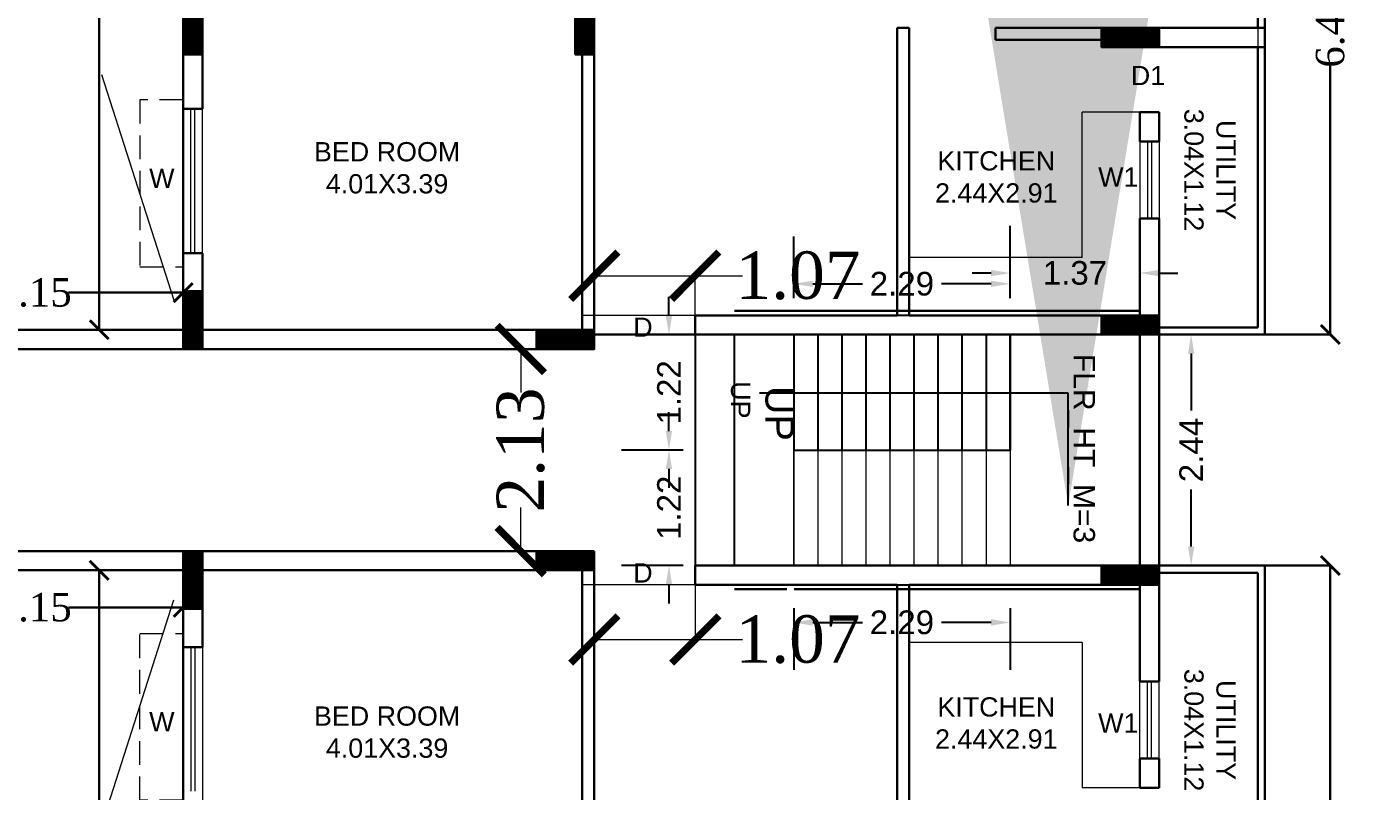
# Model space of a CAD drawing. Header units: metres. Extents: x 0 to 63445, y 32361 to 32804.
# Drawn here: x 63221.19 to 63235.29, y 32593.47 to 32601.55 of the extents above; entities that cross this region are included whole.
import ezdxf

# ---------------------------------------------------------------- set-up
doc = ezdxf.new("R2010")
doc.units = ezdxf.units.M
doc.header["$MEASUREMENT"] = 0
doc.header["$PDMODE"] = 34
doc.header["$PDSIZE"] = -10
for name, pattern in [('CONTINULUS', [0]), ('DASHED', [0.75, 0.5, -0.25]), ('DASHED2', [0.375, 0.25, -0.125])]:
    doc.linetypes.add(name, pattern=pattern)
doc.layers.get('0').update_dxf_attribs({"lineweight": 25})
for name, color, linetype, lineweight in [('BLK_1_FLR_5_BLT_UP_AREA', 14, 'DASHED', 9), ('BLK_1_FLR_5_BLT_UP_AREA_DEDUCT', 41, 'DASHED', 9), ('BLK_1_FLR_5_EXIT_WIDTH_DOOR', 7, 'Continuous', 0), ('BLK_1_FLR_5_EXIT_WIDTH_STAIR', 7, 'Continuous', 0), ('BLK_1_FLR_5_STAIR_2_FLIGHT_2', 7, 'Continuous', 0), ('BLK_1_FLR_5_STAIR_2_LANDING_1', 7, 'Continuous', 0), ('BLK_1_FLR_5_UNITFA', 7, 'Continuous', 0), ('COLUMN', 1, 'Continuous', 30), ('elev', 252, 'Continuous', 20), ('hatch', 251, 'Continuous', 20), ('STEPS', 114, 'Continuous', 20), ('TEXT-2', 65, 'Continuous', 18), ('wall', 7, 'Continuous', 30), ('window', 154, 'Continuous', 9)]:
    doc.layers.add(name, color=color, linetype=linetype, lineweight=lineweight)
doc.layers.add('BLK_1_FLR_5_STAIR_2', color=7, linetype='Continuous', true_color=0xffffff, plot=False)
doc.layers.add('BLK_1_FLR_5_STAIR_2_FLIGHT_1', color=7, linetype='Continuous', true_color=0xffffff, plot=False)
doc.layers.add('text', color=65, linetype='Continuous')
doc.styles.add('AutoDCRFont', font='arial.ttf')
doc.styles.add('PreDCRFont', font='arial.ttf', dxfattribs={"height": 0.25})
doc.styles.add('small int', font='arial.ttf', dxfattribs={"height": 18})
doc.styles.get("Standard").update_dxf_attribs({"font": 'arial.ttf', "height": 0.4})
doc.styles.add('style2', font='arial.ttf', dxfattribs={"height": 0.25})
doc.styles.add('TNR', font='times.ttf', dxfattribs={"height": 0.5})
doc.dimstyles.new('ARCHANA', dxfattribs={"dimscale": 0, "dimtxt": 0.5, "dimasz": 0.5, "dimexe": 0, "dimexo": 0, "dimgap": 0, "dimtad": 0, "dimzin": 0, "dimdsep": 46, "dimtxsty": 'TNR', "dimblk": 'ARCHTICK', "dimcen": 0.09, "dimclrd": 36, "dimclre": 36, "dimclrt": 7, "dimadec": 0, "dimazin": 0, "dimtfac": 1, "dimtofl": 0, "dimtmove": 0, "dimatfit": 3, "dimldrblk": 'ARCHTICK', "dimfxl": 1, "dimfrac": 2, "dimtolj": 1, "dimtzin": 0, "dimlwd": -1, "dimlwe": -1, "dimarcsym": 0})
doc.dimstyles.new('Copy of Standard2', dxfattribs={"dimtxt": 0.25, "dimasz": 0.2, "dimexe": 0.5, "dimexo": 0.3, "dimgap": 0.09, "dimtad": 0, "dimtoh": 1, "dimzin": 0, "dimdsep": 46, "dimtxsty": 'PreDCRFont', "dimcen": 0.025, "dimdle": 0.1, "dimadec": 0, "dimazin": 0, "dimtfac": 1, "dimtofl": 0, "dimtmove": 2, "dimatfit": 3, "dimfxl": 0.18, "dimtolj": 1, "dimtzin": 0, "dimarcsym": 0})
doc.dimstyles.new('STD', dxfattribs={"dimtxt": 10, "dimasz": 10, "dimexe": 0, "dimexo": 0, "dimgap": 0.09, "dimtad": 0, "dimdec": 0, "dimzin": 0, "dimdsep": 46, "dimlunit": 4, "dimtxsty": 'small int', "dimcen": 0.09, "dimclrd": 75, "dimclre": 75, "dimadec": 0, "dimazin": 0, "dimtfac": 1, "dimtdec": 0, "dimtofl": 0, "dimtmove": 0, "dimatfit": 3, "dimfxl": 1, "dimtolj": 1, "dimtzin": 0, "dimarcsym": 0})

# ---------------------------------------------------------------- blocks, each defined once
blk = doc.blocks.new('*D439')
at = {"layer": 'BLK_1_FLR_5_STAIR_2_FLIGHT_1', "color": 0, "linetype": 'Continuous', "lineweight": -2, "transparency": 16777216}
for p, q in [((63229.296, 32598.682), (63229.296, 32599.332)), ((63231.582, 32598.682), (63231.582, 32599.332)), ((63229.496, 32598.832), (63230.022, 32598.832)), ((63231.382, 32598.832), (63230.856, 32598.832))]:
    blk.add_line(p, q, dxfattribs=at)
at = {"layer": 'BLK_1_FLR_5_STAIR_2_FLIGHT_1', "color": 0, "linetype": 'Continuous', "transparency": 16777216}
for points in [[(63229.496, 32598.865), (63229.496, 32598.799), (63229.296, 32598.832)], [(63231.382, 32598.865), (63231.382, 32598.799), (63231.582, 32598.832)]]:
    blk.add_solid(points, dxfattribs=at)
at = {"layer": 'Defpoints', "color": 0, "linetype": 'Continuous', "transparency": 16777216}
for p in [(63229.296, 32598.832), (63229.296, 32598.296), (63231.582, 32598.296)]:
    blk.add_point(p, dxfattribs=at)
at = {"layer": 'BLK_1_FLR_5_STAIR_2_FLIGHT_1', "color": 0, "linetype": 'Continuous', "transparency": 16777216, "insert": (63230.439, 32598.832), "char_height": 0.25, "attachment_point": 5, "style": 'PreDCRFont'}
blk.add_mtext('\\A1;2.29', dxfattribs=at)
blk = doc.blocks.new('*D440')
at = {"layer": 'BLK_1_FLR_5_STAIR_2_FLIGHT_1', "color": 0, "linetype": 'Continuous', "lineweight": -2, "transparency": 16777216}
for p, q in [((63227.977, 32598.496), (63227.977, 32598.696)), ((63228.127, 32598.296), (63227.477, 32598.296)), ((63228.127, 32597.077), (63227.477, 32597.077)), ((63227.977, 32596.877), (63227.977, 32596.677))]:
    blk.add_line(p, q, dxfattribs=at)
at = {"layer": 'BLK_1_FLR_5_STAIR_2_FLIGHT_1', "color": 0, "linetype": 'Continuous', "transparency": 16777216}
for points in [[(63227.943, 32598.496), (63228.01, 32598.496), (63227.977, 32598.296)], [(63227.943, 32596.877), (63228.01, 32596.877), (63227.977, 32597.077)]]:
    blk.add_solid(points, dxfattribs=at)
at = {"layer": 'Defpoints', "color": 0, "linetype": 'Continuous', "transparency": 16777216}
for p in [(63229.296, 32598.296), (63227.977, 32597.077), (63229.296, 32597.077)]:
    blk.add_point(p, dxfattribs=at)
at = {"layer": 'BLK_1_FLR_5_STAIR_2_FLIGHT_1', "color": 0, "linetype": 'Continuous', "transparency": 16777216, "insert": (63227.977, 32597.686), "char_height": 0.25, "attachment_point": 5, "rotation": 90, "style": 'PreDCRFont'}
blk.add_mtext('\\A1;1.22', dxfattribs=at)
blk = doc.blocks.new('*D441')
at = {"layer": 'BLK_1_FLR_5_STAIR_2_FLIGHT_2', "color": 0, "linetype": 'Continuous', "lineweight": -2, "transparency": 16777216}
for p, q in [((63229.296, 32595.406), (63229.296, 32594.756)), ((63231.582, 32595.406), (63231.582, 32594.756)), ((63229.496, 32595.256), (63230.022, 32595.256)), ((63231.382, 32595.256), (63230.856, 32595.256))]:
    blk.add_line(p, q, dxfattribs=at)
at = {"layer": 'BLK_1_FLR_5_STAIR_2_FLIGHT_2', "color": 0, "linetype": 'Continuous', "transparency": 16777216}
for points in [[(63229.496, 32595.29), (63229.496, 32595.223), (63229.296, 32595.256)], [(63231.382, 32595.29), (63231.382, 32595.223), (63231.582, 32595.256)]]:
    blk.add_solid(points, dxfattribs=at)
at = {"layer": 'Defpoints', "color": 0, "linetype": 'Continuous', "transparency": 16777216}
for p in [(63229.296, 32595.858), (63231.582, 32595.858), (63229.296, 32595.256)]:
    blk.add_point(p, dxfattribs=at)
at = {"layer": 'BLK_1_FLR_5_STAIR_2_FLIGHT_2', "color": 0, "linetype": 'Continuous', "transparency": 16777216, "insert": (63230.439, 32595.256), "char_height": 0.25, "attachment_point": 5, "style": 'PreDCRFont'}
blk.add_mtext('\\A1;2.29', dxfattribs=at)
blk = doc.blocks.new('*D442')
at = {"layer": 'BLK_1_FLR_5_STAIR_2_FLIGHT_2', "color": 0, "linetype": 'Continuous', "lineweight": -2, "transparency": 16777216}
for p, q in [((63227.977, 32597.277), (63227.977, 32597.477)), ((63228.127, 32597.077), (63227.477, 32597.077)), ((63228.127, 32595.858), (63227.477, 32595.858)), ((63227.977, 32595.658), (63227.977, 32595.458))]:
    blk.add_line(p, q, dxfattribs=at)
at = {"layer": 'BLK_1_FLR_5_STAIR_2_FLIGHT_2', "color": 0, "linetype": 'Continuous', "transparency": 16777216}
for points in [[(63227.943, 32597.277), (63228.01, 32597.277), (63227.977, 32597.077)], [(63227.943, 32595.658), (63228.01, 32595.658), (63227.977, 32595.858)]]:
    blk.add_solid(points, dxfattribs=at)
at = {"layer": 'Defpoints', "color": 0, "linetype": 'Continuous', "transparency": 16777216}
for p in [(63229.296, 32597.077), (63227.977, 32595.858), (63228.696, 32595.858)]:
    blk.add_point(p, dxfattribs=at)
at = {"layer": 'BLK_1_FLR_5_STAIR_2_FLIGHT_2', "color": 0, "linetype": 'Continuous', "transparency": 16777216, "insert": (63227.977, 32596.467), "char_height": 0.25, "attachment_point": 5, "rotation": 90, "style": 'PreDCRFont'}
blk.add_mtext('\\A1;1.22', dxfattribs=at)
blk = doc.blocks.new('*D443')
at = {"layer": 'BLK_1_FLR_5_STAIR_2_LANDING_1', "color": 0, "lineweight": -2, "transparency": 16777216}
for p, q in [((63231.582, 32598.796), (63231.582, 32599.446)), ((63232.954, 32598.796), (63232.954, 32599.446)), ((63231.382, 32598.946), (63231.182, 32598.946)), ((63233.154, 32598.946), (63233.354, 32598.946))]:
    blk.add_line(p, q, dxfattribs=at)
at = {"layer": 'BLK_1_FLR_5_STAIR_2_LANDING_1', "color": 0, "transparency": 16777216}
for points in [[(63231.382, 32598.979), (63231.382, 32598.912), (63231.582, 32598.946)], [(63233.154, 32598.979), (63233.154, 32598.912), (63232.954, 32598.946)]]:
    blk.add_solid(points, dxfattribs=at)
at = {"layer": 'Defpoints', "color": 0, "transparency": 16777216}
for p in [(63232.954, 32598.946), (63231.582, 32598.296), (63232.954, 32598.296)]:
    blk.add_point(p, dxfattribs=at)
at = {"layer": 'BLK_1_FLR_5_STAIR_2_LANDING_1', "color": 0, "transparency": 16777216, "insert": (63232.268, 32598.946), "char_height": 0.25, "attachment_point": 5, "style": 'PreDCRFont'}
blk.add_mtext('\\A1;1.37', dxfattribs=at)
blk = doc.blocks.new('*D444')
at = {"layer": 'BLK_1_FLR_5_STAIR_2_LANDING_1', "color": 0, "lineweight": -2, "transparency": 16777216}
for p, q in [((63233.346, 32598.296), (63233.996, 32598.296)), ((63233.496, 32598.096), (63233.496, 32597.493)), ((63233.496, 32596.058), (63233.496, 32596.661)), ((63233.346, 32595.858), (63233.996, 32595.858))]:
    blk.add_line(p, q, dxfattribs=at)
at = {"layer": 'BLK_1_FLR_5_STAIR_2_LANDING_1', "color": 0, "transparency": 16777216}
for points in [[(63233.463, 32598.096), (63233.53, 32598.096), (63233.496, 32598.296)], [(63233.463, 32596.058), (63233.53, 32596.058), (63233.496, 32595.858)]]:
    blk.add_solid(points, dxfattribs=at)
at = {"layer": 'Defpoints', "color": 0, "transparency": 16777216}
for p in [(63232.954, 32598.296), (63232.954, 32595.858), (63233.496, 32595.858)]:
    blk.add_point(p, dxfattribs=at)
at = {"layer": 'BLK_1_FLR_5_STAIR_2_LANDING_1', "color": 0, "transparency": 16777216, "insert": (63233.496, 32597.077), "char_height": 0.25, "attachment_point": 5, "rotation": 90, "style": 'PreDCRFont'}
blk.add_mtext('\\A1;2.44', dxfattribs=at)
blk = doc.blocks.new('A$C7D115503')
at = {"layer": 'COLUMN', "ltscale": 3}
h = blk.add_hatch(dxfattribs=at)
h.set_pattern_fill('ANSI31', color=256, style=0)
h.paths.add_polyline_path([(-14.36, -11.59), (-6.36, -11.59), (-6.36, 12.41), (-14.36, 12.41)])
at = {"layer": 'COLUMN', "ltscale": 0.05}
for p, q in [((-14.36, 12.41), (-6.36, 12.41)), ((-14.36, 12.41), (-14.36, -11.59)), ((-6.36, 12.41), (-6.36, -11.59)), ((-6.36, -11.59), (-14.36, -11.59))]:
    blk.add_line(p, q, dxfattribs=at)
blk = doc.blocks.new('_ArchTick')
at = {"color": 0, "linetype": 'ByBlock', "const_width": 0.15}
blk.add_lwpolyline([(-0.5, -0.5), (0.5, 0.5)], dxfattribs=at)
blk = doc.blocks.new('*D635')
at = {"layer": 'Defpoints', "color": 0, "ltscale": 0.5, "transparency": 16777216}
for p in [(63219.694, 32598.739), (63219.694, 32598.347), (63222.843, 32598.347)]:
    blk.add_point(p, dxfattribs=at)
at = {"layer": 'wall', "color": 36, "ltscale": 0.5, "transparency": 16777216}
for p, q in [((63219.694, 32598.347), (63219.694, 32598.739)), ((63219.694, 32598.739), (63220.904, 32598.739)), ((63222.843, 32598.739), (63221.632, 32598.739)), ((63222.843, 32598.347), (63222.843, 32598.739))]:
    blk.add_line(p, q, dxfattribs=at)
at = {"layer": 'wall', "color": 36, "ltscale": 0.5, "transparency": 16777216, "xscale": 0.2, "yscale": 0.2, "zscale": 0.2, "rotation": 180}
blk.add_blockref('_ArchTick', (63219.694, 32598.739), dxfattribs=at)
at = {"layer": 'wall', "color": 36, "ltscale": 0.5, "transparency": 16777216, "xscale": 0.2, "yscale": 0.2, "zscale": 0.2}
blk.add_blockref('_ArchTick', (63222.843, 32598.739), dxfattribs=at)
at = {"layer": 'wall', "color": 7, "ltscale": 0.5, "transparency": 16777216, "insert": (63221.268, 32598.739), "char_height": 0.5, "attachment_point": 5, "style": 'TNR'}
blk.add_mtext('\\A1;{\\H0.6x;3.15}', dxfattribs=at)
blk = doc.blocks.new('*D636')
at = {"layer": 'Defpoints', "color": 0, "ltscale": 0.5, "transparency": 16777216}
for p in [(63221.955, 32608.186), (63222.843, 32608.186), (63222.843, 32598.347)]:
    blk.add_point(p, dxfattribs=at)
at = {"layer": 'wall', "color": 36, "ltscale": 0.5, "transparency": 16777216}
for p, q in [((63222.843, 32608.186), (63221.955, 32608.186)), ((63221.955, 32608.186), (63221.955, 32603.637)), ((63221.955, 32598.347), (63221.955, 32602.895)), ((63222.843, 32598.347), (63221.955, 32598.347))]:
    blk.add_line(p, q, dxfattribs=at)
at = {"layer": 'wall', "color": 36, "ltscale": 0.5, "transparency": 16777216, "xscale": 0.2, "yscale": 0.2, "zscale": 0.2}
for p, rotation in [((63221.955, 32608.186), 90), ((63221.955, 32598.347), 270)]:
    blk.add_blockref('_ArchTick', p, dxfattribs=dict(at, rotation=rotation))
at = {"layer": 'wall', "color": 7, "ltscale": 0.5, "transparency": 16777216, "insert": (63221.955, 32603.266), "char_height": 0.5, "attachment_point": 5, "rotation": 90, "style": 'TNR'}
blk.add_mtext('\\A1;{\\H0.6x;9.84}', dxfattribs=at)
blk = doc.blocks.new('*D593')
at = {"layer": 'Defpoints', "color": 0, "ltscale": 0.5, "transparency": 16777216}
for p in [(63234.251, 32604.727), (63234.967, 32604.727), (63234.251, 32598.296)]:
    blk.add_point(p, dxfattribs=at)
at = {"layer": 'wall', "color": 36, "ltscale": 0.5, "transparency": 16777216}
for p, q in [((63234.251, 32604.727), (63234.967, 32604.727)), ((63234.967, 32604.727), (63234.967, 32601.871)), ((63234.967, 32598.296), (63234.967, 32601.152)), ((63234.251, 32598.296), (63234.967, 32598.296))]:
    blk.add_line(p, q, dxfattribs=at)
at = {"layer": 'wall', "color": 36, "ltscale": 0.5, "transparency": 16777216, "xscale": 0.2, "yscale": 0.2, "zscale": 0.2}
for p, rotation in [((63234.967, 32604.727), 90), ((63234.967, 32598.296), 270)]:
    blk.add_blockref('_ArchTick', p, dxfattribs=dict(at, rotation=rotation))
at = {"layer": 'wall', "color": 7, "ltscale": 0.5, "transparency": 16777216, "insert": (63234.967, 32601.511), "char_height": 0.5, "attachment_point": 5, "rotation": 90, "style": 'TNR'}
blk.add_mtext('\\A1;{\\H0.6x;6.43}', dxfattribs=at)
blk = doc.blocks.new('*D613')
at = {"layer": 'Defpoints', "color": 0, "ltscale": 0.5, "transparency": 16777216}
for p in [(63219.694, 32595.807), (63222.843, 32595.807), (63219.694, 32595.415)]:
    blk.add_point(p, dxfattribs=at)
at = {"layer": 'wall', "color": 36, "ltscale": 0.5, "transparency": 16777216}
for p, q in [((63219.694, 32595.807), (63219.694, 32595.415)), ((63222.843, 32595.807), (63222.843, 32595.415)), ((63219.694, 32595.415), (63220.904, 32595.415)), ((63222.843, 32595.415), (63221.632, 32595.415))]:
    blk.add_line(p, q, dxfattribs=at)
at = {"layer": 'wall', "color": 36, "ltscale": 0.5, "transparency": 16777216, "xscale": 0.2, "yscale": 0.2, "zscale": 0.2, "rotation": 180}
blk.add_blockref('_ArchTick', (63219.694, 32595.415), dxfattribs=at)
at = {"layer": 'wall', "color": 36, "ltscale": 0.5, "transparency": 16777216, "xscale": 0.2, "yscale": 0.2, "zscale": 0.2}
blk.add_blockref('_ArchTick', (63222.843, 32595.415), dxfattribs=at)
at = {"layer": 'wall', "color": 7, "ltscale": 0.5, "transparency": 16777216, "insert": (63221.268, 32595.415), "char_height": 0.5, "attachment_point": 5, "style": 'TNR'}
blk.add_mtext('\\A1;{\\H0.6x;3.15}', dxfattribs=at)
blk = doc.blocks.new('*D614')
at = {"layer": 'Defpoints', "color": 0, "ltscale": 0.5, "transparency": 16777216}
for p in [(63222.843, 32595.807), (63221.955, 32585.968), (63222.843, 32585.968)]:
    blk.add_point(p, dxfattribs=at)
at = {"layer": 'wall', "color": 36, "ltscale": 0.5, "transparency": 16777216}
for p, q in [((63222.843, 32595.807), (63221.955, 32595.807)), ((63221.955, 32595.807), (63221.955, 32591.259)), ((63221.955, 32585.968), (63221.955, 32590.516)), ((63222.843, 32585.968), (63221.955, 32585.968))]:
    blk.add_line(p, q, dxfattribs=at)
at = {"layer": 'wall', "color": 36, "ltscale": 0.5, "transparency": 16777216, "xscale": 0.2, "yscale": 0.2, "zscale": 0.2}
for p, rotation in [((63221.955, 32595.807), 90), ((63221.955, 32585.968), 270)]:
    blk.add_blockref('_ArchTick', p, dxfattribs=dict(at, rotation=rotation))
at = {"layer": 'wall', "color": 7, "ltscale": 0.5, "transparency": 16777216, "insert": (63221.955, 32590.887), "char_height": 0.5, "attachment_point": 5, "rotation": 90, "style": 'TNR'}
blk.add_mtext('\\A1;{\\H0.6x;9.84}', dxfattribs=at)
blk = doc.blocks.new('*D616')
at = {"layer": 'Defpoints', "color": 0, "ltscale": 0.5, "transparency": 16777216}
for p in [(63234.251, 32595.858), (63234.251, 32589.427), (63234.967, 32589.427)]:
    blk.add_point(p, dxfattribs=at)
at = {"layer": 'wall', "color": 36, "ltscale": 0.5, "transparency": 16777216}
for p, q in [((63234.251, 32595.858), (63234.967, 32595.858)), ((63234.967, 32595.858), (63234.967, 32593.002)), ((63234.967, 32589.427), (63234.967, 32592.283)), ((63234.251, 32589.427), (63234.967, 32589.427))]:
    blk.add_line(p, q, dxfattribs=at)
at = {"layer": 'wall', "color": 36, "ltscale": 0.5, "transparency": 16777216, "xscale": 0.2, "yscale": 0.2, "zscale": 0.2}
for p, rotation in [((63234.967, 32595.858), 90), ((63234.967, 32589.427), 270)]:
    blk.add_blockref('_ArchTick', p, dxfattribs=dict(at, rotation=rotation))
at = {"layer": 'wall', "color": 7, "ltscale": 0.5, "transparency": 16777216, "insert": (63234.967, 32592.642), "char_height": 0.5, "attachment_point": 5, "rotation": 90, "style": 'TNR'}
blk.add_mtext('\\A1;{\\H0.6x;6.43}', dxfattribs=at)
blk = doc.blocks.new('*D965')
at = {"layer": 'BLK_1_FLR_5_EXIT_WIDTH_STAIR', "color": 36, "ltscale": 0.5, "transparency": 16777216}
for p, q in [((63225.75, 32598.144), (63226.41, 32598.144)), ((63226.41, 32598.144), (63226.41, 32597.684)), ((63226.41, 32596.01), (63226.41, 32596.469)), ((63225.75, 32596.01), (63226.41, 32596.01))]:
    blk.add_line(p, q, dxfattribs=at)
at = {"layer": 'Defpoints', "color": 0, "ltscale": 0.5, "transparency": 16777216}
for p in [(63225.75, 32598.144), (63226.41, 32598.144), (63225.75, 32596.01)]:
    blk.add_point(p, dxfattribs=at)
at = {"layer": 'BLK_1_FLR_5_EXIT_WIDTH_STAIR', "color": 36, "ltscale": 0.5, "transparency": 16777216, "xscale": 0.5, "yscale": 0.5, "zscale": 0.5}
for p, rotation in [((63226.41, 32598.144), 90), ((63226.41, 32596.01), 270)]:
    blk.add_blockref('_ArchTick', p, dxfattribs=dict(at, rotation=rotation))
at = {"layer": 'BLK_1_FLR_5_EXIT_WIDTH_STAIR', "color": 7, "ltscale": 0.5, "transparency": 16777216, "insert": (63226.41, 32597.077), "char_height": 0.5, "attachment_point": 5, "rotation": 90, "style": 'TNR'}
blk.add_mtext('\\A1;2.13', dxfattribs=at)
blk = doc.blocks.new('*D1035')
at = {"layer": 'BLK_1_FLR_5_EXIT_WIDTH_DOOR', "color": 36, "ltscale": 0.5, "transparency": 16777216}
for p, q in [((63227.188, 32598.144), (63227.188, 32598.918)), ((63227.188, 32598.918), (63228.255, 32598.918)), ((63228.255, 32598.144), (63228.255, 32598.918)), ((63228.255, 32598.918), (63228.755, 32598.918))]:
    blk.add_line(p, q, dxfattribs=at)
at = {"layer": 'Defpoints', "color": 0, "ltscale": 0.5, "transparency": 16777216}
for p in [(63228.255, 32598.918), (63227.188, 32598.144), (63228.255, 32598.144)]:
    blk.add_point(p, dxfattribs=at)
at = {"layer": 'BLK_1_FLR_5_EXIT_WIDTH_DOOR', "color": 36, "ltscale": 0.5, "transparency": 16777216, "xscale": 0.5, "yscale": 0.5, "zscale": 0.5, "rotation": 180}
blk.add_blockref('_ArchTick', (63227.188, 32598.918), dxfattribs=at)
at = {"layer": 'BLK_1_FLR_5_EXIT_WIDTH_DOOR', "color": 36, "ltscale": 0.5, "transparency": 16777216, "xscale": 0.5, "yscale": 0.5, "zscale": 0.5}
blk.add_blockref('_ArchTick', (63228.255, 32598.918), dxfattribs=at)
at = {"layer": 'BLK_1_FLR_5_EXIT_WIDTH_DOOR', "color": 7, "ltscale": 0.5, "transparency": 16777216, "insert": (63229.341, 32598.918), "char_height": 0.5, "attachment_point": 5, "style": 'TNR'}
blk.add_mtext('\\A1;1.07', dxfattribs=at)
blk = doc.blocks.new('*D1036')
at = {"layer": 'BLK_1_FLR_5_EXIT_WIDTH_DOOR', "color": 36, "ltscale": 0.5, "transparency": 16777216}
for p, q in [((63227.188, 32596.01), (63227.188, 32595.076)), ((63228.255, 32596.01), (63228.255, 32595.076)), ((63227.188, 32595.076), (63228.255, 32595.076)), ((63228.255, 32595.076), (63228.755, 32595.076))]:
    blk.add_line(p, q, dxfattribs=at)
at = {"layer": 'Defpoints', "color": 0, "ltscale": 0.5, "transparency": 16777216}
for p in [(63227.188, 32596.01), (63228.255, 32596.01), (63228.255, 32595.076)]:
    blk.add_point(p, dxfattribs=at)
at = {"layer": 'BLK_1_FLR_5_EXIT_WIDTH_DOOR', "color": 36, "ltscale": 0.5, "transparency": 16777216, "xscale": 0.5, "yscale": 0.5, "zscale": 0.5, "rotation": 180}
blk.add_blockref('_ArchTick', (63227.188, 32595.076), dxfattribs=at)
at = {"layer": 'BLK_1_FLR_5_EXIT_WIDTH_DOOR', "color": 36, "ltscale": 0.5, "transparency": 16777216, "xscale": 0.5, "yscale": 0.5, "zscale": 0.5}
blk.add_blockref('_ArchTick', (63228.255, 32595.076), dxfattribs=at)
at = {"layer": 'BLK_1_FLR_5_EXIT_WIDTH_DOOR', "color": 7, "ltscale": 0.5, "transparency": 16777216, "insert": (63229.341, 32595.076), "char_height": 0.5, "attachment_point": 5, "style": 'TNR'}
blk.add_mtext('\\A1;1.07', dxfattribs=at)

msp = doc.modelspace()

# ---------------------------------------------------------------- linework, layer by layer
at = {"layer": 'BLK_1_FLR_5_BLT_UP_AREA', "color": 14, "linetype": 'CONTINULUS', "ltscale": 0.05}
msp.add_lwpolyline([(63170.8973, 32585.9681), (63233.1569, 32585.9681), (63233.1569, 32587.5769), (63233.7665, 32587.5769), (63233.7665, 32589.4269), (63234.2761, 32589.4269), (63234.2761, 32595.8576), (63233.1569, 32595.8576), (63233.1569, 32598.2961), (63234.2761, 32598.2961), (63234.2761, 32604.7267), (63233.7665, 32604.7267), (63233.7665, 32606.5767), (63233.1569, 32606.5767), (63233.1569, 32608.1855), (63170.8973, 32608.1855)], dxfattribs=at)
at = {"layer": 'BLK_1_FLR_5_BLT_UP_AREA_DEDUCT', "color": 14, "linetype": 'Continuous'}
for points in [[(63222.8426, 32598.3469), (63219.694, 32598.3469), (63219.694, 32608.1855), (63222.8426, 32608.1855)], [(63222.8426, 32585.9681), (63219.694, 32585.9692), (63219.694, 32595.8068), (63222.8426, 32595.8068)]]:
    msp.add_lwpolyline(points, close=True, dxfattribs=at)
at = {"layer": 'BLK_1_FLR_5_STAIR_2'}
msp.add_lwpolyline([(63228.2545, 32598.4993), (63228.2545, 32595.6544), (63233.1569, 32595.6544), (63233.1569, 32598.4993)], close=True, dxfattribs=at)
at = {"layer": 'BLK_1_FLR_5_STAIR_2_FLIGHT_1', "color": 3}
for p, q in [((63229.296, 32598.2961), (63229.296, 32597.0768)), ((63229.55, 32598.2961), (63229.55, 32597.0768)), ((63229.804, 32598.2961), (63229.804, 32597.0768)), ((63230.058, 32598.2961), (63230.058, 32597.0768)), ((63230.312, 32598.2961), (63230.312, 32597.0768)), ((63230.566, 32598.2961), (63230.566, 32597.0768)), ((63230.82, 32598.2961), (63230.82, 32597.0768)), ((63231.074, 32598.2961), (63231.074, 32597.0768)), ((63231.328, 32598.2961), (63231.328, 32597.0768)), ((63231.582, 32598.2961), (63231.582, 32597.0768))]:
    msp.add_line(p, q, dxfattribs=at)
at = {"layer": 'BLK_1_FLR_5_STAIR_2_FLIGHT_1'}
msp.add_lwpolyline([(63229.296, 32598.2961), (63229.296, 32597.0768), (63231.582, 32597.0768), (63231.582, 32598.2961)], close=True, dxfattribs=at)
at = {"layer": 'BLK_1_FLR_5_STAIR_2_FLIGHT_2', "color": 3}
for p, q in [((63229.296, 32597.0768), (63229.296, 32595.8576)), ((63229.55, 32597.0768), (63229.55, 32595.8576)), ((63229.804, 32597.0768), (63229.804, 32595.8576)), ((63230.058, 32597.0768), (63230.058, 32595.8576)), ((63230.312, 32597.0768), (63230.312, 32595.8576)), ((63230.566, 32597.0768), (63230.566, 32595.8576)), ((63230.82, 32597.0768), (63230.82, 32595.8576)), ((63231.074, 32597.0768), (63231.074, 32595.8576)), ((63231.328, 32597.0768), (63231.328, 32595.8576)), ((63231.582, 32597.0768), (63231.582, 32595.8576))]:
    msp.add_line(p, q, dxfattribs=at)
at = {"layer": 'BLK_1_FLR_5_STAIR_2_FLIGHT_2'}
msp.add_lwpolyline([(63229.296, 32595.8576), (63229.296, 32597.0768), (63231.582, 32597.0768), (63231.582, 32595.8576)], close=True, dxfattribs=at)
at = {"layer": 'BLK_1_FLR_5_STAIR_2_LANDING_1'}
msp.add_lwpolyline([(63231.582, 32598.2961), (63231.582, 32595.8576), (63232.9537, 32595.8576), (63232.9537, 32598.2961)], close=True, dxfattribs=at)
at = {"layer": 'BLK_1_FLR_5_UNITFA', "color": 3, "ltscale": 0.5}
for points in [[(63234.1999, 32598.3723), (63233.1569, 32598.3723), (63233.1569, 32598.4993), (63227.0607, 32598.4993), (63227.0607, 32598.3469), (63223.0458, 32598.3469), (63223.0458, 32607.9823), (63232.9537, 32607.9823), (63232.9537, 32606.3735), (63233.5642, 32606.3735), (63233.5633, 32604.5954), (63234.1999, 32604.5954), (63234.1999, 32598.3723)], [(63234.1999, 32595.7814), (63233.1569, 32595.7814), (63233.1569, 32595.6544), (63227.0607, 32595.6544), (63227.0607, 32595.8068), (63223.0458, 32595.8068), (63223.0458, 32586.1713), (63232.9537, 32586.1713), (63232.9537, 32587.7801), (63233.5642, 32587.7801), (63233.5633, 32589.5582), (63234.1999, 32589.5582), (63234.1999, 32595.7814)]]:
    msp.add_lwpolyline(points, close=True, dxfattribs=at)
at = {"layer": 'elev', "ltscale": 0.05}
for p, q in [((63232.344, 32599.1089), (63232.344, 32600.6456)), ((63232.9537, 32600.6456), (63232.344, 32600.6456)), ((63232.344, 32599.1089), (63230.5152, 32599.1089)), ((63232.344, 32595.0448), (63230.5152, 32595.0448)), ((63232.344, 32595.0448), (63232.344, 32593.508)), ((63232.9537, 32593.508), (63232.344, 32593.508))]:
    msp.add_line(p, q, dxfattribs=at)
at = {"layer": 'hatch', "linetype": 'DASHED2', "ltscale": 10}
for p, q in [((63219.694, 32608.1844), (63222.8426, 32598.3469)), ((63219.694, 32585.9692), (63222.8426, 32595.8068))]:
    msp.add_line(p, q, dxfattribs=at)
at = {"layer": 'STEPS'}
for p, q in [((63229.296, 32598.2961), (63229.296, 32595.8576)), ((63229.55, 32598.2961), (63229.55, 32595.8576)), ((63229.804, 32598.2961), (63229.804, 32595.8576)), ((63230.058, 32598.2961), (63230.058, 32595.8576)), ((63230.312, 32598.2961), (63230.312, 32595.8576)), ((63230.566, 32598.2961), (63230.566, 32595.8576)), ((63230.82, 32598.2961), (63230.82, 32595.8576)), ((63231.074, 32598.2961), (63231.074, 32595.8576)), ((63231.328, 32598.2961), (63231.328, 32595.8576)), ((63231.582, 32598.2961), (63231.582, 32595.8576)), ((63231.582, 32597.0768), (63229.296, 32597.0768))]:
    msp.add_line(p, q, dxfattribs=at)
at = {"layer": 'text', "linetype": 'Continuous'}
msp.add_line((63228.6685, 32595.8576), (63228.6685, 32598.2961), dxfattribs=at)
at = {"layer": 'wall', "ltscale": 0.05}
for p, q in [((63234.1999, 32601.5346), (63234.1999, 32604.6505)), ((63234.2761, 32601.5346), (63234.2761, 32604.7267)), ((63222.8426, 32600.6808), (63222.8426, 32602.3609)), ((63223.0458, 32600.6808), (63223.0458, 32601.7379)), ((63230.3882, 32598.4993), (63230.3882, 32601.5346)), ((63230.3882, 32601.5346), (63230.5152, 32601.5346)), ((63230.3882, 32601.5346), (63230.5152, 32601.5346)), ((63230.5152, 32598.4993), (63230.5152, 32601.5346)), ((63231.4296, 32601.4076), (63231.4296, 32601.5346)), ((63231.4296, 32601.5346), (63232.9537, 32601.5346)), ((63231.4296, 32601.5346), (63233.1569, 32601.5346)), ((63233.1569, 32601.3314), (63233.1569, 32601.5346)), ((63233.1569, 32601.5346), (63233.1569, 32601.3314)), ((63227.0607, 32598.3469), (63227.0607, 32601.4838)), ((63227.1877, 32598.1436), (63227.1877, 32601.4838)), ((63231.4296, 32601.4076), (63232.9537, 32601.4076)), ((63231.4296, 32601.4076), (63232.9537, 32601.4076)), ((63232.9537, 32601.3314), (63232.9537, 32601.4076)), ((63234.1999, 32598.3723), (63234.1999, 32601.3314)), ((63234.2761, 32598.2961), (63234.2761, 32601.3314)), ((63232.9537, 32600.6456), (63233.1569, 32600.6456)), ((63232.9537, 32600.3339), (63232.9537, 32600.6456)), ((63233.1569, 32600.3339), (63233.1569, 32600.6456)), ((63233.1569, 32600.6456), (63233.1569, 32600.3339)), ((63232.9537, 32598.4993), (63232.9537, 32599.5219)), ((63233.1569, 32599.5219), (63233.1569, 32598.2961)), ((63222.8426, 32598.7533), (63222.8426, 32599.1568)), ((63223.0458, 32598.7533), (63223.0458, 32599.1568)), ((63228.2545, 32598.2961), (63228.2545, 32598.4993)), ((63230.3882, 32598.4993), (63228.2545, 32598.4993)), ((63229.4992, 32598.4993), (63229.4992, 32598.4993)), ((63232.9537, 32598.4993), (63230.5152, 32598.4993)), ((63228.2545, 32598.2961), (63232.9537, 32598.2961)), ((63232.9537, 32598.2961), (63228.2545, 32598.2961)), ((63227.1877, 32596.01), (63227.1877, 32592.6698)), ((63227.0607, 32595.8068), (63227.0607, 32592.6698)), ((63228.2545, 32595.8576), (63232.9537, 32595.8576)), ((63228.2545, 32595.8576), (63228.2545, 32595.6544)), ((63232.9537, 32595.8576), (63228.2545, 32595.8576)), ((63233.1569, 32594.6318), (63233.1569, 32595.8576)), ((63234.1999, 32595.7814), (63234.1999, 32592.8222)), ((63234.2761, 32595.8576), (63234.2761, 32592.8222)), ((63230.3882, 32595.6544), (63228.2545, 32595.6544)), ((63229.4992, 32595.6544), (63229.4992, 32595.6544)), ((63230.3882, 32595.6544), (63230.3882, 32592.619)), ((63230.5152, 32595.6544), (63230.5152, 32592.619)), ((63232.9537, 32595.6544), (63230.5152, 32595.6544)), ((63232.9537, 32595.6544), (63232.9537, 32594.6318)), ((63222.8426, 32595.4004), (63222.8426, 32594.9968)), ((63223.0458, 32595.4004), (63223.0458, 32594.9968)), ((63232.9537, 32593.8198), (63232.9537, 32593.508)), ((63233.1569, 32593.8198), (63233.1569, 32593.508)), ((63233.1569, 32593.508), (63233.1569, 32593.8198)), ((63232.9537, 32593.508), (63233.1569, 32593.508))]:
    msp.add_line(p, q, dxfattribs=at)
at = {"layer": 'wall'}
for p, q in [((63233.1569, 32601.5346), (63234.2761, 32601.5346)), ((63234.2761, 32601.5346), (63234.2761, 32601.3314)), ((63233.1569, 32601.3314), (63234.2761, 32601.3314)), ((63222.8426, 32598.3469), (63214.2547, 32598.3469)), ((63226.9845, 32598.3469), (63223.0458, 32598.3469)), ((63232.9537, 32598.2961), (63232.9537, 32595.8576)), ((63233.1569, 32598.3723), (63234.1999, 32598.3723)), ((63233.1569, 32598.2961), (63233.1569, 32595.8576)), ((63233.1569, 32598.2961), (63234.2761, 32598.2961)), ((63222.8426, 32598.1436), (63214.2547, 32598.1436)), ((63226.9845, 32598.1436), (63223.0458, 32598.1436)), ((63222.8426, 32596.01), (63214.2547, 32596.01)), ((63226.9845, 32596.01), (63223.0458, 32596.01)), ((63222.8426, 32595.8068), (63214.2547, 32595.8068)), ((63226.9845, 32595.8068), (63223.0458, 32595.8068)), ((63233.1569, 32595.8576), (63234.2761, 32595.8576)), ((63233.1569, 32595.7814), (63234.1999, 32595.7814))]:
    msp.add_line(p, q, dxfattribs=at)
at = {"layer": 'wall', "ltscale": 3}
for p, q in [((63223.0458, 32600.6808), (63222.8426, 32600.6808)), ((63233.1569, 32600.3339), (63232.9537, 32600.3339)), ((63233.1569, 32599.5219), (63232.9537, 32599.5219)), ((63223.0458, 32599.1568), (63222.8426, 32599.1568)), ((63223.0458, 32594.9968), (63222.8426, 32594.9968)), ((63233.1569, 32594.6318), (63232.9537, 32594.6318)), ((63233.1569, 32593.8198), (63232.9537, 32593.8198))]:
    msp.add_line(p, q, dxfattribs=at)
at = {"layer": 'wall', "linetype": 'Continuous'}
for p, q in [((63228.6685, 32598.5461), (63232.9537, 32598.5461)), ((63229.2215, 32595.6076), (63228.6685, 32595.6076)), ((63232.9537, 32595.6076), (63229.3005, 32595.6076))]:
    msp.add_line(p, q, dxfattribs=at)
at = {"layer": 'wall', "ltscale": 0.5}
msp.add_lwpolyline([(63219.694, 32598.3469), (63222.8426, 32598.3469), (63222.8426, 32608.1855), (63233.1569, 32608.1855), (63233.1569, 32606.5767), (63233.7665, 32606.5767), (63233.7665, 32604.7267), (63234.2507, 32604.7267), (63234.2761, 32604.7267), (63234.2761, 32598.2961), (63233.1569, 32598.2961), (63233.1569, 32595.8576), (63234.2507, 32595.8576), (63234.2761, 32595.8576), (63234.2761, 32589.4269), (63233.7665, 32589.4269), (63233.7665, 32587.5769), (63233.1569, 32587.5769), (63233.1569, 32585.9681), (63222.8426, 32585.9681), (63222.8426, 32595.8068), (63219.694, 32595.8068)], dxfattribs=at)
msp.add_lwpolyline([(63222.8426, 32608.1855), (63233.1569, 32608.1855), (63233.1569, 32606.5767), (63233.7411, 32606.5767), (63233.7665, 32604.7267), (63234.2761, 32604.7267), (63234.2761, 32598.2961), (63227.1877, 32598.2961), (63227.1877, 32598.1436), (63222.8426, 32598.1436)], close=True, dxfattribs=at)
at = {"layer": 'window'}
for p, q in [((63222.8426, 32599.1568), (63222.8426, 32600.6799)), ((63222.9225, 32599.1568), (63222.9225, 32600.6799)), ((63222.9658, 32599.1568), (63222.9658, 32600.6799)), ((63223.0458, 32599.1568), (63223.0458, 32600.6799)), ((63232.9537, 32600.3339), (63232.9537, 32599.5219)), ((63233.0336, 32600.3339), (63233.0336, 32599.5219)), ((63233.0769, 32600.3339), (63233.0769, 32599.5219)), ((63233.1569, 32600.3339), (63233.1569, 32599.5219)), ((63222.8426, 32594.9968), (63222.8426, 32593.4737)), ((63222.9225, 32594.9968), (63222.9225, 32593.4737)), ((63222.9658, 32594.9968), (63222.9658, 32593.4737)), ((63223.0458, 32594.9968), (63223.0458, 32593.4737)), ((63232.9537, 32593.8198), (63232.9537, 32594.6318)), ((63233.0336, 32593.8198), (63233.0336, 32594.6318)), ((63233.0769, 32593.8198), (63233.0769, 32594.6318)), ((63233.1569, 32593.8198), (63233.1569, 32594.6318))]:
    msp.add_line(p, q, dxfattribs=at)
at = {"layer": 'window', "color": 8, "linetype": 'DASHED2'}
for points in [[(63222.8426, 32600.7746), (63222.3854, 32600.7746), (63222.3854, 32599.0124), (63222.8426, 32599.0124)], [(63222.8426, 32593.3791), (63222.3854, 32593.3791), (63222.3854, 32595.1412), (63222.8426, 32595.1412)]]:
    msp.add_lwpolyline(points, dxfattribs=at)

# ---------------------------------------------------------------- block references
at = {"layer": 'COLUMN', "ltscale": 0.05, "yscale": 0.025400733691282, "zscale": 0.025400733691282}
for p, xscale, rotation in [((63222.6809, 32601.5706), 0.025400733691282, 180), ((63226.8229, 32601.5706), 0.025400733691282, 180), ((63232.8415, 32601.1698), 0.025400733691282, 270), ((63222.6809, 32598.459), 0.025400733691282, 180), ((63232.8415, 32598.1344), 0.025400733691282, 270), ((63226.8724, 32597.982), 0.025400733691282, 270), ((63226.8724, 32596.1716), -0.025400733691282, 270), ((63232.8415, 32596.0192), -0.025400733691282, 270)]:
    msp.add_blockref('A$C7D115503', p, dxfattribs=dict(at, xscale=xscale, rotation=rotation))
at = {"layer": 'COLUMN', "ltscale": 0.05, "xscale": -0.025400733691282, "yscale": 0.025400733691282, "zscale": 0.025400733691282}
msp.add_blockref('A$C7D115503', (63222.6809, 32595.6946), dxfattribs=at)

# ---------------------------------------------------------------- texts
at = {"linetype": 'Continuous', "style": 'style2'}
msp.add_text('UP', height=0.3, rotation=270, dxfattribs=at).set_placement((63228.9965, 32597.7551))
at = {"layer": 'BLK_1_FLR_5_STAIR_2', "insert": (63232.4799, 32596.0928), "char_height": 0.22694, "width": 2.420734, "attachment_point": 3, "rotation": 270}
msp.add_mtext('FLR_HT_M=3', dxfattribs=at)
at = {"layer": 'text'}
for s, insert, char_height, width, attachment_point in [('\\pxqc;D1', (63235.9743, 32600.9301), 0.20321, 5.867919, 9), ('\\pxqc;BED ROOM\\P4.01X3.39', (63227.7921, 32600.329), 0.203206, 5.588511, 3), ('\\pxqc;KITCHEN\\P2.44X2.91', (63234.2309, 32600.2325), 0.203206, 5.588511, 3), ('\\pxqc;D', (63230.6362, 32598.273), 0.20321, 5.867919, 9), ('\\pxqc;D', (63230.6362, 32595.8806), 0.20321, 5.867919, 3), ('\\pxqc;KITCHEN\\P2.44X2.91', (63234.2309, 32593.9211), 0.203206, 5.588511, 9), ('\\pxqc;BED ROOM\\P4.01X3.39', (63227.7921, 32593.8246), 0.203206, 5.588511, 9)]:
    msp.add_mtext(s, dxfattribs=dict(at, insert=insert, char_height=char_height, width=width, attachment_point=attachment_point))
at = {"layer": 'text', "rotation": 270}
for s, insert, char_height, width, attachment_point in [('\\pxqc;UTILITY\\P3.04X1.12', (63233.9664, 32597.2397), 0.203206, 5.588511, 3), ('\\pxqc;UP', (63228.836, 32594.7997), 0.20321, 5.613911, 3), ('\\pxqc;UTILITY\\P3.04X1.12', (63233.9664, 32596.9139), 0.203206, 5.588511, 1)]:
    msp.add_mtext(s, dxfattribs=dict(at, insert=insert, char_height=char_height, width=width, attachment_point=attachment_point))
at = {"layer": 'TEXT-2', "width": 0.183842, "style": 'AutoDCRFont'}
for s, insert, char_height, attachment_point in [('W', (63222.483, 32600.0481), 0.2032, 1), ('W1', (63232.5136, 32600.0619), 0.20321, 1), ('W', (63222.483, 32594.1056), 0.2032, 7), ('W1', (63232.5136, 32594.0917), 0.20321, 7)]:
    msp.add_mtext(s, dxfattribs=dict(at, insert=insert, char_height=char_height, attachment_point=attachment_point))

# ---------------------------------------------------------------- dimensions: what is measured, and where the dimension line sits
at = {"layer": 'BLK_1_FLR_5_EXIT_WIDTH_DOOR', "color": 1, "ltscale": 0.5}
for base, p1, p2, picture, middle in [((63228.2545, 32598.9177), (63227.1877, 32598.1436), (63228.2545, 32598.1436), '*D1035', (63229.3409, 32598.9177)), ((63228.2545, 32595.0762), (63227.1877, 32596.01), (63228.2545, 32596.01), '*D1036', (63229.3409, 32595.0762))]:
    dim = msp.add_linear_dim(base=base, p1=p1, p2=p2, dimstyle='ARCHANA', override={"dimscale": 1, "dimfxl": 6, "dimarcsym": 1}, dxfattribs=at)
    dim.commit()
    dim.dimension.update_dxf_attribs({"geometry": picture, "text_midpoint": middle})
at = {"layer": 'BLK_1_FLR_5_EXIT_WIDTH_STAIR', "color": 7, "ltscale": 0.5}
dim = msp.add_linear_dim(base=(63226.4103, 32598.1436), p1=(63225.75, 32596.01), p2=(63225.75, 32598.1436), angle=90, dimstyle='ARCHANA', override={"dimscale": 1, "dimfxl": 6, "dimarcsym": 1}, dxfattribs=at)
dim.commit()
dim.dimension.update_dxf_attribs({"geometry": '*D965', "text_midpoint": (63226.4103, 32597.0768)})
at = {"layer": 'BLK_1_FLR_5_STAIR_2_FLIGHT_1', "color": 1, "linetype": 'Continuous'}
dim = msp.add_linear_dim(base=(63229.296, 32598.8322), p1=(63231.582, 32598.2961), p2=(63229.296, 32598.2961), dimstyle='Copy of Standard2', override={"dimpost": '\\X', "dimfxl": 0.15, "dimfxlon": 1}, dxfattribs=at)
dim.commit()
dim.dimension.update_dxf_attribs({"geometry": '*D439', "text_midpoint": (63230.439, 32598.8322)})
at = {"layer": 'BLK_1_FLR_5_STAIR_2_FLIGHT_1', "color": 2, "linetype": 'Continuous'}
dim = msp.add_linear_dim(base=(63227.9767, 32597.0768), p1=(63229.296, 32598.2961), p2=(63229.296, 32597.0768), angle=270, dimstyle='Copy of Standard2', override={"dimpost": '\\X', "dimfxl": 0.15, "dimfxlon": 1}, dxfattribs=at)
dim.commit()
dim.dimension.update_dxf_attribs({"geometry": '*D440', "text_midpoint": (63227.9767, 32597.6864)})
at = {"layer": 'BLK_1_FLR_5_STAIR_2_FLIGHT_2', "color": 2, "linetype": 'Continuous'}
dim = msp.add_linear_dim(base=(63227.9767, 32595.8576), p1=(63229.296, 32597.0768), p2=(63228.696, 32595.8576), angle=270, dimstyle='Copy of Standard2', override={"dimpost": '\\X', "dimfxl": 0.15, "dimfxlon": 1}, dxfattribs=at)
dim.commit()
dim.dimension.update_dxf_attribs({"geometry": '*D442', "text_midpoint": (63227.9767, 32596.4672)})
at = {"layer": 'BLK_1_FLR_5_STAIR_2_FLIGHT_2', "color": 1, "linetype": 'Continuous'}
dim = msp.add_linear_dim(base=(63229.296, 32595.2563), p1=(63231.582, 32595.8576), p2=(63229.296, 32595.8576), dimstyle='Copy of Standard2', override={"dimpost": '\\X', "dimfxl": 0.15, "dimfxlon": 1}, dxfattribs=at)
dim.commit()
dim.dimension.update_dxf_attribs({"geometry": '*D441', "text_midpoint": (63230.439, 32595.2563)})
at = {"layer": 'BLK_1_FLR_5_STAIR_2_LANDING_1', "color": 2}
dim = msp.add_linear_dim(base=(63232.9537, 32598.9458), p1=(63231.582, 32598.2961), p2=(63232.9537, 32598.2961), dimstyle='Copy of Standard2', override={"dimpost": '\\X', "dimfxl": 0.15, "dimfxlon": 1}, dxfattribs=at)
dim.commit()
dim.dimension.update_dxf_attribs({"geometry": '*D443', "text_midpoint": (63232.2678, 32598.9458)})
at = {"layer": 'BLK_1_FLR_5_STAIR_2_LANDING_1', "color": 1}
dim = msp.add_linear_dim(base=(63233.4965, 32595.8576), p1=(63232.9537, 32598.2961), p2=(63232.9537, 32595.8576), angle=270, dimstyle='Copy of Standard2', override={"dimpost": '\\X', "dimfxl": 0.15, "dimfxlon": 1}, dxfattribs=at)
dim.commit()
dim.dimension.update_dxf_attribs({"geometry": '*D444', "text_midpoint": (63233.4965, 32597.0768)})
at = {"layer": 'wall', "ltscale": 0.5}
for base, p1, p2, angle, picture, middle in [((63221.955, 32608.1855), (63222.8426, 32598.3469), (63222.8426, 32608.1855), 90, '*D636', (63221.955, 32603.2662)), ((63234.9666, 32604.7267), (63234.2507, 32598.2961), (63234.2507, 32604.7267), 90, '*D593', (63234.9666, 32601.5114)), ((63221.955, 32585.9681), (63222.8426, 32595.8068), (63222.8426, 32585.9681), 270, '*D614', (63221.955, 32590.8874)), ((63234.9666, 32589.4269), (63234.2507, 32595.8576), (63234.2507, 32589.4269), 270, '*D616', (63234.9666, 32592.6423))]:
    dim = msp.add_linear_dim(base=base, p1=p1, p2=p2, angle=angle, text='{\\H0.6x;<>}', dimstyle='ARCHANA', override={"dimscale": 1, "dimtxt": 0.3, "dimasz": 0.2, "dimfxl": 6, "dimarcsym": 1}, dxfattribs=at)
    dim.commit()
    dim.dimension.update_dxf_attribs({"geometry": picture, "text_midpoint": middle})
for base, p1, p2, picture, middle in [((63219.694, 32598.7386), (63222.8426, 32598.3469), (63219.694, 32598.3469), '*D635', (63221.2683, 32598.7386)), ((63219.694, 32595.415), (63222.8426, 32595.8068), (63219.694, 32595.8068), '*D613', (63221.2683, 32595.415))]:
    dim = msp.add_linear_dim(base=base, p1=p1, p2=p2, text='{\\H0.6x;<>}', dimstyle='ARCHANA', override={"dimscale": 1, "dimtxt": 0.3, "dimasz": 0.2, "dimfxl": 6, "dimarcsym": 1}, dxfattribs=at)
    dim.commit()
    dim.dimension.update_dxf_attribs({"geometry": picture, "text_midpoint": middle})

# ---------------------------------------------------------------- leaders
at = {"layer": 'wall'}
msp.add_leader([(63232.197, 32596.4903), (63232.197, 32597.6791), (63228.934, 32597.6791)], dimstyle='STD', override={"dimgap": 0.09, "dimtad": 0, "dimfxl": 0.18, "dimfxlon": 1, "dimarcsym": 1}, dxfattribs=at)

doc.saveas('drawing.dxf')
